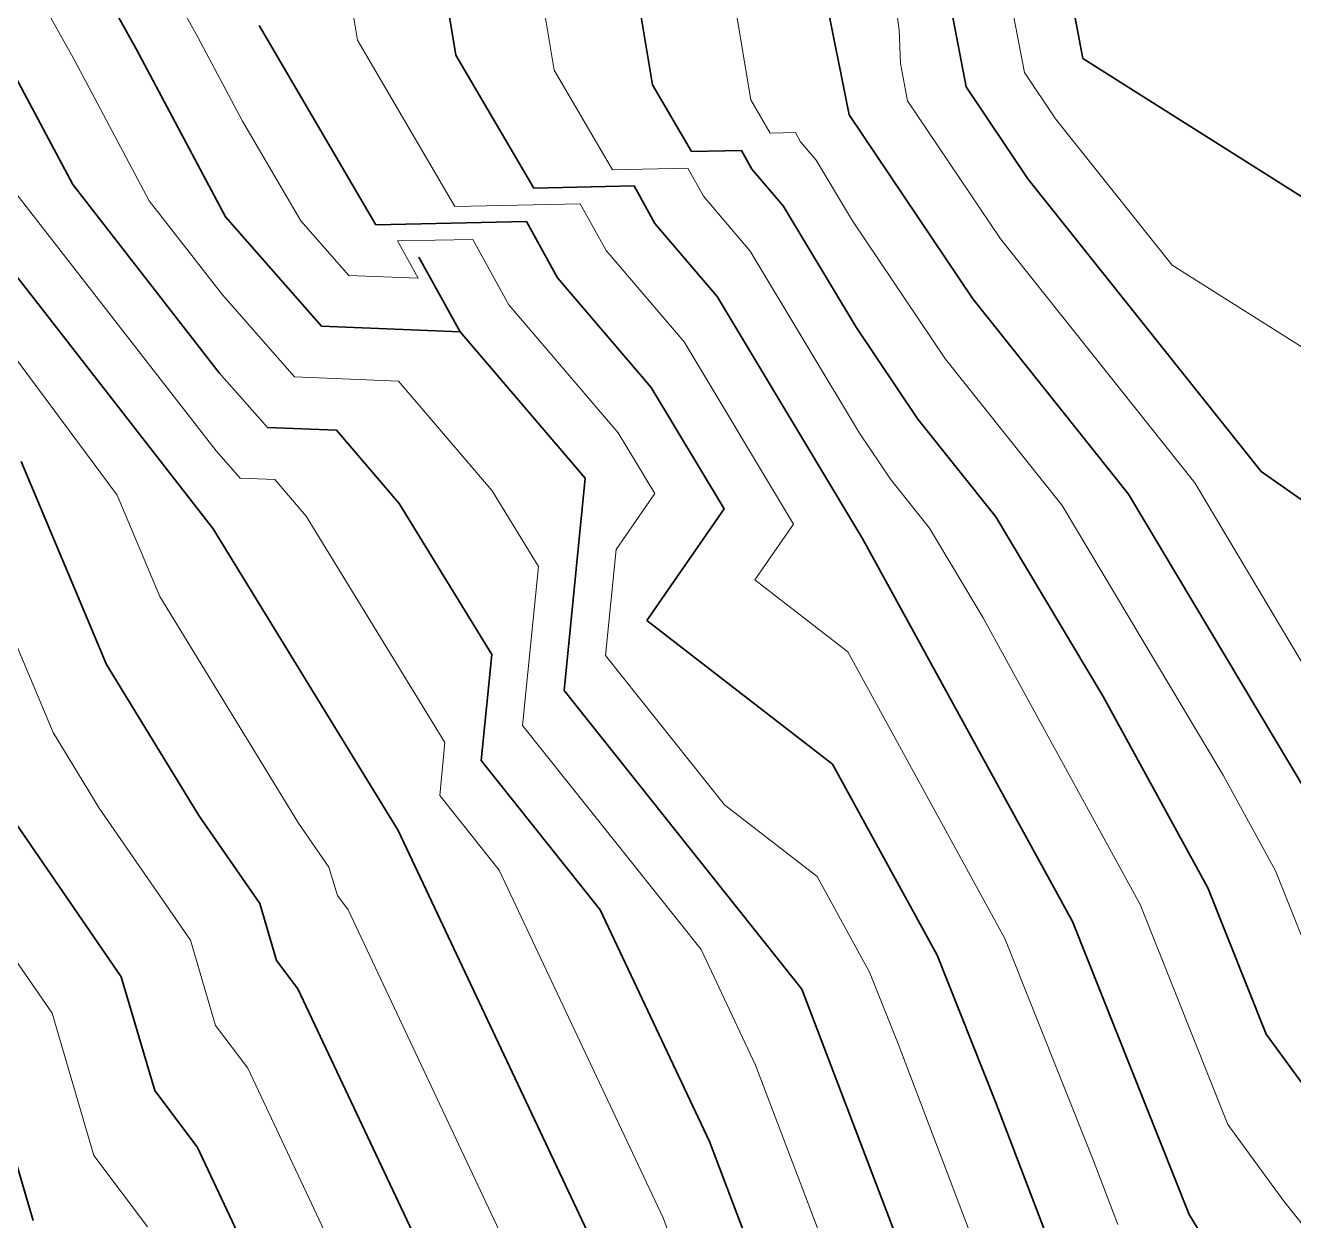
# Model space of a CAD drawing. Header units: millimetres. Extents: x -861324 to 439029, y -308065 to 694685.
# Drawn here: x -255202 to -220488, y -63009 to -30292 of the extents above; entities that cross this region are included whole.
import ezdxf

# ---------------------------------------------------------------- set-up
doc = ezdxf.new("R2010")
doc.units = ezdxf.units.MM
doc.layers.add('C-TOPO-MAJR', color=7, linetype='Continuous', lineweight=35)
doc.layers.add('C-TOPO-MINR', color=7, linetype='Continuous', lineweight=9)

msp = doc.modelspace()

# ---------------------------------------------------------------- linework, layer by layer
at = {"layer": 'C-TOPO-MAJR'}
for p, q in [((-241287, -12415), (-238036, -31923)), ((-236468, -13738), (-232653, -32739)), ((-245044, -21353), (-243418, -31107)), ((-227038, -27127), (-226254, -31201)), ((-252990, -29456), (-252168, -30938)), ((-229846, -29933), (-229454, -31970)), ((-248801, -30292), (-245606, -35748)), ((-252168, -30938), (-249721, -35536)), ((-243418, -31107), (-241289, -34745)), ((-226254, -31201), (-212678, -39779)), ((-255535, -31585), (-253904, -34650)), ((-238036, -31923), (-236971, -33742)), ((-229454, -31970), (-227759, -34491)), ((-232653, -32739), (-229265, -37780)), ((-258086, -33764), (-250064, -44069)), ((-236971, -33742), (-235597, -33713)), ((-235597, -33713), (-235315, -34225)), ((-235315, -34225), (-234459, -35227)), ((-253904, -34650), (-249893, -39802)), ((-241289, -34745), (-238541, -34687)), ((-238541, -34687), (-237976, -35711)), ((-227759, -34491), (-221378, -42506)), ((-234459, -35227), (-232464, -38549)), ((-249721, -35536), (-247092, -38522)), ((-245606, -35748), (-241485, -35662)), ((-241485, -35662), (-240638, -37198)), ((-237976, -35711), (-236265, -37714)), ((-243300, -38684), (-244428, -36636)), ((-240638, -37198), (-238071, -40202)), ((-236265, -37714), (-232275, -44360)), ((-229265, -37780), (-225011, -43124)), ((-247092, -38522), (-243300, -38684)), ((-243300, -38684), (-239878, -42689)), ((-232464, -38549), (-230770, -41070)), ((-249893, -39802), (-248578, -41295)), ((-238071, -40202), (-236076, -43525)), ((-248578, -41295), (-246682, -41376)), ((-230770, -41070), (-228643, -43742)), ((-246682, -41376), (-244971, -43379)), ((-255318, -42234), (-252985, -47790)), ((-239878, -42689), (-240458, -48499)), ((-221378, -42506), (-215483, -46640)), ((-244971, -43379), (-242437, -47510)), ((-225011, -43124), (-219131, -52970)), ((-236076, -43525), (-238189, -46583)), ((-250064, -44069), (-244996, -52330)), ((-228643, -43742), (-225703, -48665)), ((-232275, -44360), (-226538, -54820)), ((-238189, -46583), (-233110, -50515)), ((-242437, -47510), (-242727, -50414)), ((-252985, -47790), (-250451, -51921)), ((-240458, -48499), (-233946, -56670)), ((-225703, -48665), (-222835, -53895)), ((-242727, -50414), (-239471, -54500)), ((-233110, -50515), (-230242, -55745)), ((-255905, -51511), (-252575, -56332)), ((-250451, -51921), (-248785, -54331)), ((-244996, -52330), (-239012, -65017)), ((-222835, -53895), (-221238, -57906)), ((-248785, -54331), (-248328, -55890)), ((-239471, -54500), (-236479, -60843)), ((-226538, -54820), (-223345, -62843)), ((-230242, -55745), (-228645, -59757)), ((-248328, -55890), (-247743, -56668)), ((-252575, -56332), (-251660, -59449)), ((-247743, -56668), (-243754, -65126)), ((-233946, -56670), (-231179, -63930)), ((-221238, -57906), (-218174, -62114)), ((-256364, -58334), (-254992, -63009)), ((-251660, -59449), (-250490, -61006)), ((-228645, -59757), (-227262, -63386)), ((-250490, -61006), (-248495, -65235)), ((-236479, -60843), (-235096, -64473)), ((-223345, -62843), (-217815, -71931))]:
    msp.add_line(p, q, dxfattribs=at)
at = {"layer": 'C-TOPO-MINR'}
for p, q in [((-243166, -16884), (-240727, -31515)), ((-236970, -22577), (-235344, -32331)), ((-232150, -23900), (-231285, -30413)), ((-246922, -25822), (-246110, -30700)), ((-228442, -28530), (-227854, -31585)), ((-255085, -29038), (-253851, -31262)), ((-250896, -29874), (-250484, -30615)), ((-231285, -30413), (-231249, -31336)), ((-250484, -30615), (-249261, -32914)), ((-246110, -30700), (-243447, -35247)), ((-253851, -31262), (-251812, -35093)), ((-240727, -31515), (-239130, -34244)), ((-231249, -31336), (-231053, -32354)), ((-227854, -31585), (-227007, -32846)), ((-235344, -32331), (-234812, -33241)), ((-231053, -32354), (-228512, -36135)), ((-249261, -32914), (-247664, -35642)), ((-227007, -32846), (-223816, -36854)), ((-234812, -33241), (-234125, -33226)), ((-234125, -33226), (-233984, -33482)), ((-233984, -33482), (-233556, -33983)), ((-233556, -33983), (-232558, -35644)), ((-255995, -34207), (-249979, -41935)), ((-239130, -34244), (-237069, -34200)), ((-237069, -34200), (-236645, -34968)), ((-236645, -34968), (-235362, -36470)), ((-251812, -35093), (-249807, -37669)), ((-243447, -35247), (-240013, -35175)), ((-240013, -35175), (-239307, -36455)), ((-247664, -35642), (-246349, -37135)), ((-232558, -35644), (-230017, -39425)), ((-245017, -36192), (-242957, -36149)), ((-244453, -37216), (-245017, -36192)), ((-242957, -36149), (-241969, -37941)), ((-228512, -36135), (-223195, -42815)), ((-239307, -36455), (-237168, -38958)), ((-235362, -36470), (-232369, -41454)), ((-246349, -37135), (-244453, -37216)), ((-223816, -36854), (-216607, -41409)), ((-249807, -37669), (-247835, -39909)), ((-241969, -37941), (-238975, -41446)), ((-256166, -38473), (-252691, -43151)), ((-237168, -38958), (-234176, -43942)), ((-230017, -39425), (-226827, -43433)), ((-247835, -39909), (-244991, -40030)), ((-244991, -40030), (-242424, -43034)), ((-257945, -41316), (-254445, -49651)), ((-238975, -41446), (-237977, -43107)), ((-232369, -41454), (-231522, -42715)), ((-249979, -41935), (-249321, -42682)), ((-249321, -42682), (-248373, -42722)), ((-248373, -42722), (-247518, -43724)), ((-242424, -43034), (-241157, -45100)), ((-231522, -42715), (-230459, -44051)), ((-223195, -42815), (-220255, -47738)), ((-252691, -43151), (-251525, -45929)), ((-237977, -43107), (-239033, -44636)), ((-247518, -43724), (-243716, -49920)), ((-226827, -43433), (-222417, -50817)), ((-234176, -43942), (-235232, -45471)), ((-230459, -44051), (-228989, -46512)), ((-239033, -44636), (-239323, -47541)), ((-241157, -45100), (-241592, -49457)), ((-235232, -45471), (-232693, -47437)), ((-251525, -45929), (-247723, -52125)), ((-228989, -46512), (-224687, -54358)), ((-239323, -47541), (-236067, -51627)), ((-232693, -47437), (-228390, -55283)), ((-241592, -49457), (-236708, -55585)), ((-254445, -49651), (-253178, -51716)), ((-243716, -49920), (-243861, -51372)), ((-222417, -50817), (-220983, -53432)), ((-243861, -51372), (-242233, -53415)), ((-253178, -51716), (-250680, -55332)), ((-236067, -51627), (-233528, -53593)), ((-247723, -52125), (-246891, -53331)), ((-246891, -53331), (-246662, -54110)), ((-242233, -53415), (-237746, -62930)), ((-220983, -53432), (-220184, -55438)), ((-233528, -53593), (-232094, -56208)), ((-246662, -54110), (-246369, -54499)), ((-246369, -54499), (-241383, -65071)), ((-224687, -54358), (-222291, -60375)), ((-256135, -54922), (-254470, -57333)), ((-250680, -55332), (-249994, -57670)), ((-228390, -55283), (-225995, -61300)), ((-236708, -55585), (-235213, -58757)), ((-232094, -56208), (-231296, -58213)), ((-254470, -57333), (-253326, -61229)), ((-249994, -57670), (-249116, -58837)), ((-231296, -58213), (-229220, -63658)), ((-249116, -58837), (-246125, -65181)), ((-235213, -58757), (-233137, -64202)), ((-222291, -60375), (-220759, -62478)), ((-253326, -61229), (-251863, -63176)), ((-225995, -61300), (-225303, -63115)), ((-220759, -62478), (-219248, -64367)), ((-237746, -62930), (-237054, -64745))]:
    msp.add_line(p, q, dxfattribs=at)

doc.saveas('drawing.dxf')
